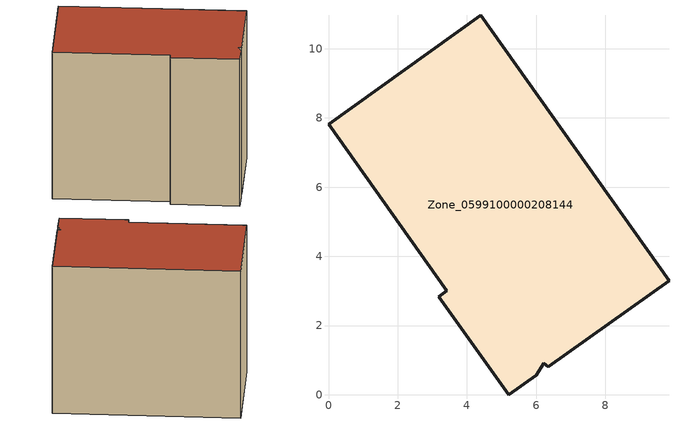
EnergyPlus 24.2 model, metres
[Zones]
Zone_0599100000208144
 floor ground (C_G): 3.19,2.84 3.41,3.01 0,7.82 4.39,10.97 9.84,3.29 6.35,0.81 6.23,0.91 6.01,0.56 5.21,0 z0
 wall outside (C_F): 3.41,3.01 3.19,2.84 5.21,0 6.01,0.56 6.23,0.91 6.35,0.81 9.84,3.29 4.39,10.97 0,7.82 3.41,3.01 z0:8.09
 roof outside (C_R): 6.01,0.56 6.23,0.91 6.35,0.81 9.84,3.29 4.39,10.97 0,7.82 3.41,3.01 3.19,2.84 5.21,0 z8.09
[BUILDING]
Pand.0599100000208144: North Axis=0; Terrain=City; Loads Convergence Tolerance Value=0.04; Temperature Convergence Tolerance Value=0.4; Solar Distribution=FullExterior; Maximum Number of Warmup Days=25; Minimum Number of Warmup Days=1
[Site:Location]
Rotterdam.The.Hague.AP_ZH_NLD Design_Conditions: Latitude=51.96; Longitude=4.45; Time Zone=1; Elevation=-4.5
[SITE:GROUNDTEMPERATURE:BUILDINGSURFACE]
18, 18, 18, 18, 18, 18, 18, 18, 18, 18, 18, 18
[MATERIAL] Thermal Absorptance=0.9; Solar Absorptance=0.7; Visible Absorptance=0.7
Name | Roughness | Thickness | Conductivity | Density | Specific Heat
G.TI.1975-1991 | MediumSmooth | 0.15 | 0.288461 | 540 | 1210
F.TI.1975-1991 | Rough | 0.3 | 0.230769 | 1920 | 840
R.TI.1975-1991 | MediumRough | 0.2 | 0.153846 | 1500 | 1000
[CONSTRUCTION]
C_G: G.TI.1975-1991
C_F: F.TI.1975-1991
C_R: R.TI.1975-1991
[ZONE]
Zone_0599100000208144: Type=1; Multiplier=1; Ceiling Height=Autocalculate; Volume=Autocalculate; Floor Area=autocalculate; Part of Total Floor Area=Yes
[ZONEINFILTRATION:DESIGNFLOWRATE]
Infil_Zone_0599100000208144: Zone or ZoneList or Space or SpaceList=Zone_0599100000208144; Schedule=AlwaysOn; Design Flow Rate Calculation Method=Flow/Area; Flow Rate per Floor Area=0.003; Constant Term Coefficient=1; Temperature Term Coefficient=0; Velocity Term Coefficient=0; Velocity Squared Term Coefficient=0
[HVACTEMPLATE:ZONE:IDEALLOADSAIRSYSTEM]
Zone_0599100000208144: Maximum Heating Supply Air Temperature=50; Minimum Cooling Supply Air Temperature=13; Maximum Heating Supply Air Humidity Ratio=0.0156; Minimum Cooling Supply Air Humidity Ratio=0.0077; Heating Limit=NoLimit; Cooling Limit=NoLimit; Dehumidification Control Type=ConstantSensibleHeatRatio; Cooling Sensible Heat Ratio=0.7; Dehumidification Setpoint=60; Humidification Control Type=None; Humidification Setpoint=30; Outdoor Air Method=None; Outdoor Air Flow Rate per Person=0.00944; Outdoor Air Flow Rate per Zone Floor Area=0; Outdoor Air Flow Rate per Zone=0; Demand Controlled Ventilation Type=None; Outdoor Air Economizer Type=NoEconomizer; Heat Recovery Type=None; Sensible Heat Recovery Effectiveness=0.7; Latent Heat Recovery Effectiveness=0.65
[ZONECONTROL:THERMOSTAT]
ThermostatControl_Zone_0599100000208144: Zone or ZoneList=Zone_0599100000208144; Control Type Schedule=DualSetpointControlType; Control 1=Thermostat_Zone_0599100000208144; Temperature Difference Between Cutout And Setpoint=0
[THERMOSTATSETPOINT:DUALSETPOINT]
Thermostat_Zone_0599100000208144: Heating Setpoint Temperature Schedule=HeatingSetpoint_Zone_0599100000208144; Cooling Setpoint Temperature Schedule=CoolingSetpoint_Zone_0599100000208144
[SCHEDULE:COMPACT]
HeatingSetpoint_Zone_0599100000208144: Through: 12/31, For: AllDays, Until: 24:00, 21
CoolingSetpoint_Zone_0599100000208144: Through: 12/31, For: AllDays, Until: 24:00, 24
DualSetpointControlType: Through: 12/31, For: AllDays, Until: 24:00, 4
AlwaysOn: Through: 12/31, For: AllDays, Until: 24:00, 1
